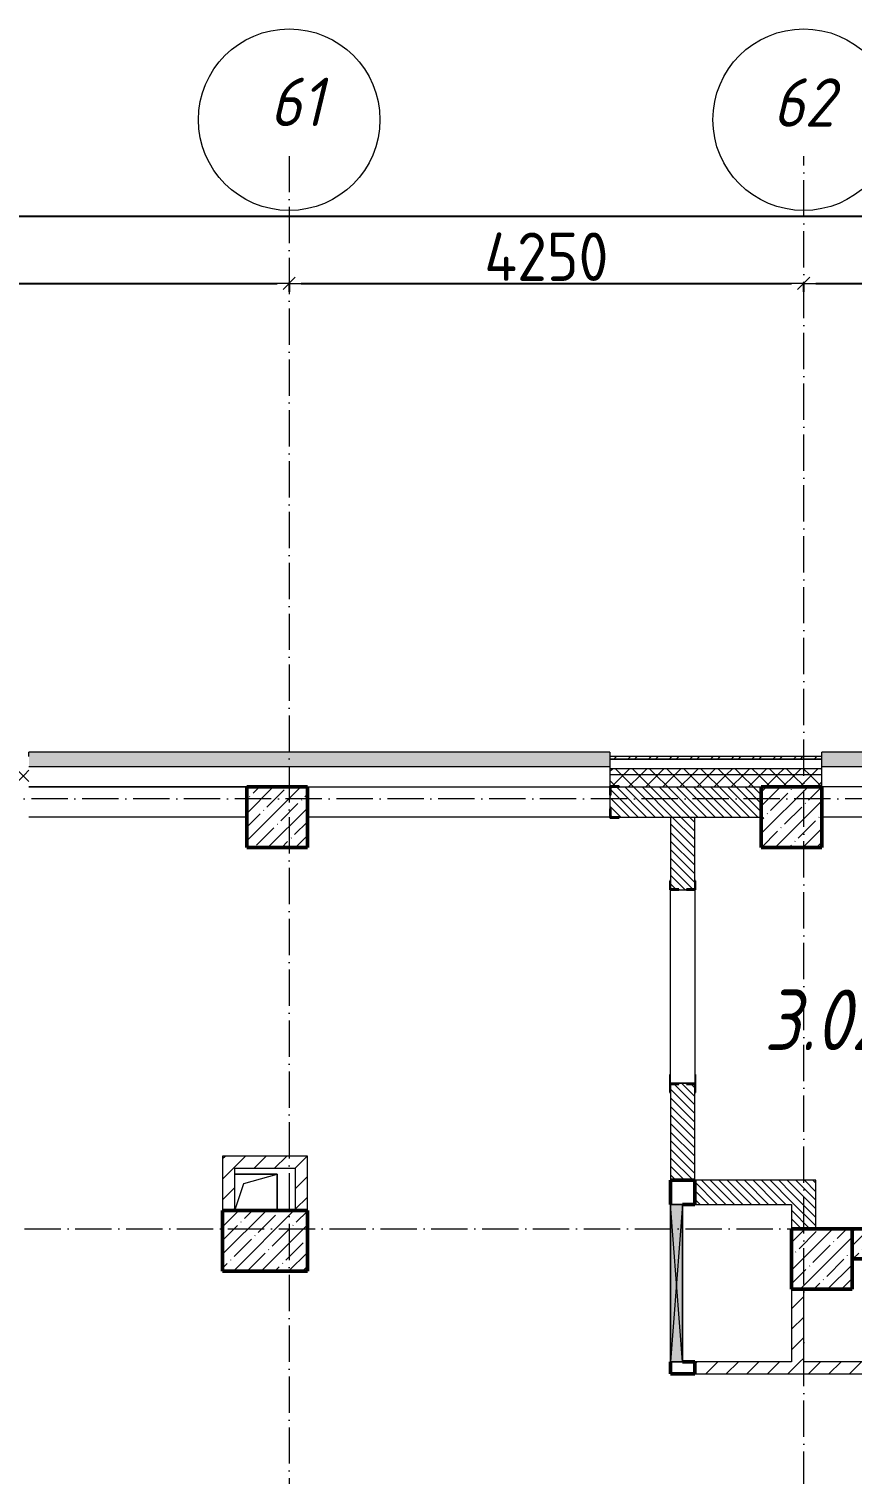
# Model space of a CAD drawing. Header units: millimetres. Extents: x -213536 to 1564669, y 70501 to 942238.
# Drawn here: x 636671 to 643471, y 366285 to 378224 of the extents above; entities that cross this region are included whole.
import ezdxf

# ---------------------------------------------------------------- set-up
doc = ezdxf.new("R2010")
doc.units = ezdxf.units.MM
doc.linetypes.add('50_200_ШТРИХ_1Т_ш5_п1_п1_', pattern=[700, 500, -100, 0, -100])
for name, color, linetype, lineweight in [('A-____-____-DIMS', 7, 'Continuous', 9), ('A-DETL-GENF-OTLN', 7, 'Continuous', 9), ('A-FLOR-____-OTLN', 7, 'Continuous', 9), ('A-GENM-____-MCUT', 7, 'Continuous', 25), ('A-GENM-____-OTLN', 7, 'Continuous', 9), ('A-GENM-____-OTLN-1', 7, 'Continuous', 25), ('A-GLAZ-____-OTLN', 7, 'Continuous', 9), ('A-WALL-____-MCUT', 7, 'Continuous', 13), ('A-WALL-____-MCUT-1', 7, 'Continuous', 9), ('A-WALL-____-MCUT-2', 7, 'Continuous', 50), ('A-WALL-____-OTLN', 7, 'Continuous', 9), ('A-WALL-____-PATT-1', 7, 'Continuous', 9), ('A-WALL-FNSH-MCUT-1', 7, 'Continuous', 9), ('I-WALL-____-OTLN', 7, 'Continuous', 9), ('S-COLS-____-MCUT', 7, 'Continuous', 50), ('S-COLS-____-OTLN', 7, 'Continuous', 9), ('S-GRID-____-IDEN', 7, 'Continuous', 9), ('S-GRID-____-OTLN-1', 7, '50_200_ШТРИХ_1Т_ш5_п1_п1_', 9), ('Марки помещений', 7, 'Continuous', 9)]:
    doc.layers.add(name, color=color, linetype=linetype, lineweight=lineweight)
doc.layers.add('A-GLAZ-____-OTLN-1', color=7, linetype='Continuous', lineweight=9, true_color=0xc0c0c0)
doc.styles.add('ISOCPEUR_I_2', font='isocpeui.ttf', dxfattribs={"width": 0.85, "height": 2.3})
doc.styles.add('ISOCPEUR_I_9', font='isocpeui.ttf', dxfattribs={"width": 0.9, "height": 250})
doc.styles.add('СПДС', font='isocpeur.ttf', dxfattribs={"width": 0.9})
doc.dimstyles.new('Размера А3', dxfattribs={"dimtxt": 200, "dimasz": 100, "dimexe": 70, "dimexo": 100, "dimgap": 20, "dimtad": 1, "dimdec": 0, "dimrnd": 10, "dimzin": 0, "dimdsep": 46, "dimtxsty": 'СПДС', "dimblk": 'ARROWHEAD_6', "dimcen": 1, "dimclrd": 256, "dimclre": 256, "dimclrt": 256, "dimazin": 0, "dimtfac": 1, "dimtdec": 0, "dimtmove": 2, "dimatfit": 3, "dimfxl": 1, "dimtolj": 1, "dimtzin": 0, "dimarcsym": 0})
pattern_1 = [(45, (549721.47, 286281.11), (-70.71068, 70.71068), []), (135, (549721.47, 286281.11), (-70.71068, -70.71068), [])]
pattern_2 = [(45, (549721.47, 286281.11), (-84.85281, 84.85281), [])]
pattern_3 = [(135, (549721.475, 286281.11), (-35.35534, -35.35534), [])]

# ---------------------------------------------------------------- blocks, each defined once
blk = doc.blocks.new('BSC_Колонна _Прямоугольная - 500х500-V40-АР1_План отверстий 3 этажа в осях 1-64_Ю-ЯЯ')
at = {"layer": 'S-COLS-____-OTLN'}
h = blk.add_hatch(dxfattribs=at)
h.set_pattern_fill('FP_48', color=256, style=0, pattern_type=2)
h.set_pattern_definition([(45, (-89000, -85431.04), (-114.04925, 114.04925), []), (45, (-88885.95, -85431.04), (-114.04925, 114.04925), [201.613, -40.323, 3.353, -36.97])])
h.paths.add_polyline_path([(-250, -250), (250, -250), (250, 250), (-250, 250)], flags=0)
at = {"layer": 'S-COLS-____-MCUT'}
for p, q in [((250, 250), (-250, 250)), ((-250, 250), (-250, -250)), ((250, -250), (250, 250)), ((-250, -250), (250, -250))]:
    blk.add_line(p, q, dxfattribs=at)
blk = doc.blocks.new('BSC_Колонна _Прямоугольная - 500х500-V103-АР1_План отверстий 3 этажа в осях 1-64_Ю-ЯЯ')
at = {"layer": 'S-COLS-____-OTLN'}
h = blk.add_hatch(dxfattribs=at)
h.set_pattern_fill('FP_108', color=256, style=0, pattern_type=2)
h.set_pattern_definition([(135, (85431.04, -93250), (-114.04925, -114.04925), []), (135, (85431.04, -93135.95), (-114.04925, -114.04925), [201.613, -40.323, 3.353, -36.97])])
h.paths.add_polyline_path([(250, 250), (-250, 250), (-250, -250), (250, -250)], flags=0)
at = {"layer": 'S-COLS-____-MCUT'}
for p, q in [((250, 250), (-250, 250)), ((-250, 250), (-250, -250)), ((250, -250), (250, 250)), ((-250, -250), (250, -250))]:
    blk.add_line(p, q, dxfattribs=at)
blk = doc.blocks.new('BSC_Колонна _Прямоугольная - 500х700-V142-АР1_План отверстий 3 этажа в осях 1-64_Ю-ЯЯ')
at = {"layer": 'S-COLS-____-OTLN'}
h = blk.add_hatch(dxfattribs=at)
h.set_pattern_fill('FP_147', color=256, style=0, pattern_type=2)
h.set_pattern_definition([(315, (-81931.04, 88900), (114.04925, 114.04925), []), (315, (-81931.04, 88785.95), (114.04925, 114.04925), [201.613, -40.323, 3.353, -36.97])])
h.paths.add_polyline_path([(-250, -350), (250, -350), (250, 350), (-250, 350)], flags=0)
at = {"layer": 'S-COLS-____-MCUT'}
for p, q in [((250, 350), (-250, 350)), ((-250, 350), (-250, -350)), ((250, -350), (250, 350)), ((-250, -350), (250, -350))]:
    blk.add_line(p, q, dxfattribs=at)
blk = doc.blocks.new('BSC_Колонна _Прямоугольная - 500х500-V147-АР1_План отверстий 3 этажа в осях 1-64_Ю-ЯЯ')
at = {"layer": 'S-COLS-____-OTLN'}
h = blk.add_hatch(dxfattribs=at)
h.set_pattern_fill('FP_153', color=256, style=0, pattern_type=2)
h.set_pattern_definition([(135, (81781.04, -93500), (-114.04925, -114.04925), []), (135, (81781.04, -93385.95), (-114.04925, -114.04925), [201.613, -40.323, 3.353, -36.97])])
h.paths.add_polyline_path([(250, 250), (-250, 250), (-250, -250), (250, -250)], flags=0)
at = {"layer": 'S-COLS-____-MCUT'}
for p, q in [((250, 250), (-250, 250)), ((-250, 250), (-250, -250)), ((250, -250), (250, 250)), ((-250, -250), (250, -250))]:
    blk.add_line(p, q, dxfattribs=at)
blk = doc.blocks.new('Фахверк_СКБ_Уголок - 250_2700-27497298-АР1_План отверстий 3 этажа в осях 1-64_Ю-ЯЯ')
at = {"layer": 'A-GENM-____-MCUT'}
for p, q in [((200, 181), (125, 181)), ((125, 181), (125, 106)), ((131, 106), (131, 175)), ((131, 175), (200, 175)), ((200, 175), (200, 181)), ((125, 106), (131, 106)), ((131, -6), (125, -6)), ((125, -6), (125, -81)), ((125, -81), (200, -81)), ((131, -75), (131, -6)), ((200, -75), (131, -75)), ((200, -81), (200, -75))]:
    blk.add_line(p, q, dxfattribs=at)
blk = doc.blocks.new('Фахверк_СКБ_Уголок - 200_3960-28268576-АР1_План отверстий 3 этажа в осях 1-64_Ю-ЯЯ')
at = {"layer": 'A-GENM-____-MCUT'}
for p, q in [((200, 156), (125, 156)), ((125, 156), (125, 81)), ((131, 81), (131, 150)), ((131, 150), (200, 150)), ((200, 150), (200, 156)), ((125, 81), (131, 81)), ((131, 19), (125, 19)), ((125, 19), (125, -56)), ((131, -50), (131, 19)), ((125, -56), (200, -56)), ((200, -50), (131, -50)), ((200, -56), (200, -50))]:
    blk.add_line(p, q, dxfattribs=at)
blk = doc.blocks.new('154_Стойка_СКБ_Уголок - СМ-2180_200-28268025-АР1_План отверстий 3 этажа в осях 1-64_Ю-ЯЯ')
at = {"layer": 'A-GENM-____-MCUT'}
for p, q in [((125, 156), (125, 81)), ((200, 156), (125, 156)), ((131, 81), (131, 150)), ((131, 150), (200, 150)), ((200, 150), (200, 156)), ((125, 81), (131, 81)), ((131, 19), (125, 19)), ((125, 19), (125, -56)), ((131, -50), (131, 19)), ((125, -56), (200, -56)), ((200, -50), (131, -50)), ((200, -56), (200, -50))]:
    blk.add_line(p, q, dxfattribs=at)
blk = doc.blocks.new('Стойка_Влож_Полоса боковая - Полоса-28213942-АР1_План отверстий 3 этажа в осях 1-64_Ю-ЯЯ')
at = {"layer": 'A-GENM-____-OTLN'}
for p, q in [((-5, 60), (0, 60)), ((-5, -60), (-5, 60)), ((0, -60), (-5, -60))]:
    blk.add_line(p, q, dxfattribs=at)
blk = doc.blocks.new('Стойка_Влож_Уголок_Опорный - Уголок-28213941-АР1_План отверстий 3 этажа в осях 1-64_Ю-ЯЯ')
at = {"layer": 'A-GENM-____-OTLN'}
for p, q in [((-212, -6), (-212, 0)), ((0, 0), (0, -6)), ((-212, -75), (-212, -6)), ((-212, -6), (-206, -6)), ((-212, -75), (-206, -75)), ((-6, -6), (0, -6)), ((-6, -75), (0, -75)), ((0, -6), (0, -75))]:
    blk.add_line(p, q, dxfattribs=at)
blk = doc.blocks.new('AR_Отверстие прямоугольное _в плите_ - AR_Отверстие прямоугольное _в плите_-30552577-АР1_План отверстий 3 этажа в осях 1-64_Ю-ЯЯ')
at = {"layer": 'A-GENM-____-OTLN'}
for p, q in [((175, 150), (-175, 150)), ((-100, 75), (175, 150)), ((175, -150), (175, 150)), ((-175, -150), (-100, 75))]:
    blk.add_line(p, q, dxfattribs=at)
blk = doc.blocks.new('Отлив_СКБ - Отлив витража_120_НВФ-31886035-АР1_План отверстий 3 этажа в осях 1-64_Ю-ЯЯ')
at = {"layer": 'A-GLAZ-____-OTLN-1'}
for points in [[(4800, 2), (4800, 120), (0, 120), (0, 2), (1409, 2)], [(4800, 0), (4800, 2), (0, 2), (0, 0), (1409, 0)]]:
    blk.add_hatch(color=256, dxfattribs=at).paths.add_polyline_path(points, flags=0)
at = {"layer": 'A-GLAZ-____-OTLN'}
for p, q in [((0, 83), (0, 120)), ((4800, 120), (0, 120)), ((4800, 120), (4800, 83)), ((0, 2), (4800, 2)), ((4800, 0), (0, 0))]:
    blk.add_line(p, q, dxfattribs=at)
blk = doc.blocks.new('Отлив_СКБ - Отлив витража_120_НВФ-31885289-АР1_План отверстий 3 этажа в осях 1-64_Ю-ЯЯ')
at = {"layer": 'A-GLAZ-____-OTLN-1'}
for points in [[(1000, 2), (1000, 120), (0, 120), (0, 2), (162, 2)], [(1000, 0), (1000, 2), (0, 2), (0, 0), (162, 0)]]:
    blk.add_hatch(color=256, dxfattribs=at).paths.add_polyline_path(points, flags=0)
at = {"layer": 'A-GLAZ-____-OTLN'}
for p, q in [((0, 83), (0, 120)), ((1000, 120), (0, 120)), ((1000, 120), (1000, 83)), ((0, 2), (1000, 2)), ((1000, 0), (0, 0))]:
    blk.add_line(p, q, dxfattribs=at)
blk = doc.blocks.new('AR_Отверстие прямоугольное _в стене_ - AR_Отверстие прямоугольное _в стене__ОВ-36938153-АР1_План отверстий 3 этажа в осях 1-64_Ю-ЯЯ')
at = {"layer": 'A-GLAZ-____-OTLN'}
blk.add_hatch(color=256, dxfattribs=at).paths.add_polyline_path([(650, -50), (650, 50), (-650, 50), (-650, -50)], flags=0)
at = {"layer": 'A-DETL-GENF-OTLN'}
for p, q in [((-650, -50), (-650, 50)), ((-650, 50), (650, 50)), ((650, 50), (-650, -50)), ((-650, 50), (650, -50)), ((650, 50), (-650, 50)), ((-650, 50), (-650, -50)), ((650, 50), (650, -50)), ((650, -50), (650, 50)), ((650, -50), (-650, -50)), ((-650, -50), (650, -50))]:
    blk.add_line(p, q, dxfattribs=at)
blk = doc.blocks.new('BSC_Колонна _Прямоугольная1 - 200х100 _металл_-V212-АР1_План отверстий 3 этажа в осях 1-64_Ю-ЯЯ')
at = {"layer": 'S-COLS-____-MCUT'}
for p, q in [((-100, 50), (-100, -50)), ((100, 50), (0, 50)), ((100, -50), (100, 50)), ((-100, -50), (100, -50))]:
    blk.add_line(p, q, dxfattribs=at)
blk = doc.blocks.new('BSC_Колонна _Прямоугольная1 - 200х200 _металл_-V213-АР1_План отверстий 3 этажа в осях 1-64_Ю-ЯЯ')
at = {"layer": 'S-COLS-____-MCUT'}
for p, q in [((100, 100), (-100, 100)), ((-100, 100), (-100, -100)), ((100, -100), (100, 100)), ((0, -100), (100, -100))]:
    blk.add_line(p, q, dxfattribs=at)
blk = doc.blocks.new('Ось сетки - Круг_Ø6_00__ISO-2_5_0_9K_-25732049-АР1_План отверстий 3 этажа в осях 1-64_Ю-ЯЯ')
at = {"layer": 'S-GRID-____-IDEN'}
blk.add_circle((0, 0), 3, dxfattribs=at)
blk = doc.blocks.new('ARROWHEAD_6')
at = {"color": 0, "linetype": 'Continuous'}
for p, q in [((0, 0), (-1, 0)), ((-0.5, -0.5), (0.5, 0.5))]:
    blk.add_line(p, q, dxfattribs=at)
blk = doc.blocks.new('*D5942')
at = {"layer": 'A-____-____-DIMS', "lineweight": -2, "transparency": 16777216}
for p, q in [((632871, 376128), (632871, 376052)), ((632971, 376122), (638721, 376122)), ((638821, 376128), (638821, 376052))]:
    blk.add_line(p, q, dxfattribs=at)
at = {"layer": 'Defpoints', "color": 0, "lineweight": 30, "transparency": 16777216}
for p in [(632871, 376228), (638821, 376228), (638821, 376122)]:
    blk.add_point(p, dxfattribs=at)
at = {"layer": 'A-____-____-DIMS', "lineweight": -2, "transparency": 16777216, "xscale": 100, "yscale": 100, "zscale": 100, "rotation": 180}
blk.add_blockref('ARROWHEAD_6', (632871, 376122), dxfattribs=at)
at = {"layer": 'A-____-____-DIMS', "lineweight": -2, "transparency": 16777216, "xscale": 100, "yscale": 100, "zscale": 100}
blk.add_blockref('ARROWHEAD_6', (638821, 376122), dxfattribs=at)
at = {"layer": 'A-____-____-DIMS', "transparency": 16777216, "insert": (635846, 376342), "char_height": 400, "attachment_point": 5, "style": 'СПДС'}
blk.add_mtext('\\A1;5950', dxfattribs=at)
blk = doc.blocks.new('*D5943')
at = {"layer": 'A-____-____-DIMS', "lineweight": -2, "transparency": 16777216}
for p, q in [((638821, 376128), (638821, 376052)), ((638921, 376122), (642971, 376122)), ((643071, 376128), (643071, 376052))]:
    blk.add_line(p, q, dxfattribs=at)
at = {"layer": 'Defpoints', "color": 0, "lineweight": 30, "transparency": 16777216}
for p in [(638821, 376228), (643071, 376228), (643071, 376122)]:
    blk.add_point(p, dxfattribs=at)
at = {"layer": 'A-____-____-DIMS', "lineweight": -2, "transparency": 16777216, "xscale": 100, "yscale": 100, "zscale": 100, "rotation": 180}
blk.add_blockref('ARROWHEAD_6', (638821, 376122), dxfattribs=at)
at = {"layer": 'A-____-____-DIMS', "lineweight": -2, "transparency": 16777216, "xscale": 100, "yscale": 100, "zscale": 100}
blk.add_blockref('ARROWHEAD_6', (643071, 376122), dxfattribs=at)
at = {"layer": 'A-____-____-DIMS', "transparency": 16777216, "insert": (640946, 376342), "char_height": 400, "attachment_point": 5, "style": 'СПДС'}
blk.add_mtext('\\A1;4250', dxfattribs=at)
blk = doc.blocks.new('*D5944')
at = {"layer": 'A-____-____-DIMS', "lineweight": -2, "transparency": 16777216}
for p, q in [((643071, 376128), (643071, 376052)), ((643171, 376122), (647121, 376122)), ((647221, 376128), (647221, 376052))]:
    blk.add_line(p, q, dxfattribs=at)
at = {"layer": 'Defpoints', "color": 0, "lineweight": 30, "transparency": 16777216}
for p in [(643071, 376228), (647221, 376228), (647221, 376122)]:
    blk.add_point(p, dxfattribs=at)
at = {"layer": 'A-____-____-DIMS', "lineweight": -2, "transparency": 16777216, "xscale": 100, "yscale": 100, "zscale": 100, "rotation": 180}
blk.add_blockref('ARROWHEAD_6', (643071, 376122), dxfattribs=at)
at = {"layer": 'A-____-____-DIMS', "lineweight": -2, "transparency": 16777216, "xscale": 100, "yscale": 100, "zscale": 100}
blk.add_blockref('ARROWHEAD_6', (647221, 376122), dxfattribs=at)
at = {"layer": 'A-____-____-DIMS', "transparency": 16777216, "insert": (645146, 376342), "char_height": 400, "attachment_point": 5, "style": 'СПДС'}
blk.add_mtext('\\A1;4150', dxfattribs=at)
blk = doc.blocks.new('*D5946')
at = {"layer": 'A-____-____-DIMS', "lineweight": -2, "transparency": 16777216}
for p, q in [((547371, 376680), (547371, 376604)), ((547471, 376674), (598340, 376674)), ((650771, 376674), (599748, 376674)), ((650871, 376680), (650871, 376604))]:
    blk.add_line(p, q, dxfattribs=at)
at = {"layer": 'Defpoints', "color": 0, "lineweight": 30, "transparency": 16777216}
for p in [(547371, 376780), (650871, 376780), (650871, 376674)]:
    blk.add_point(p, dxfattribs=at)
at = {"layer": 'A-____-____-DIMS', "lineweight": -2, "transparency": 16777216, "xscale": 100, "yscale": 100, "zscale": 100, "rotation": 180}
blk.add_blockref('ARROWHEAD_6', (547371, 376674), dxfattribs=at)
at = {"layer": 'A-____-____-DIMS', "lineweight": -2, "transparency": 16777216, "xscale": 100, "yscale": 100, "zscale": 100}
blk.add_blockref('ARROWHEAD_6', (650871, 376674), dxfattribs=at)
at = {"layer": 'A-____-____-DIMS', "transparency": 16777216, "insert": (598360, 377100), "char_height": 400, "attachment_point": 1, "line_spacing_factor": 1.149209, "style": 'СПДС'}
blk.add_mtext('\\A1;103500', dxfattribs=at)

msp = doc.modelspace()

# ---------------------------------------------------------------- hatches: boundary and pattern name
at = {"layer": 'A-WALL-____-PATT-1'}
h = msp.add_hatch(dxfattribs=at)
h.set_pattern_fill('FP_6', color=256, style=0, pattern_type=2)
h.set_pattern_definition([(45, (549721.47, 286281.11), (-85.53659, 85.53659), []), (45, (549778.5, 286281.11), (-85.53659, 85.53659), [])])
h.paths.add_polyline_path([(651201.5, 372192.2), (651221.5, 372192.2), (651221.5, 372212.2), (644221.5, 372212.2), (644221.5, 372192.2), (648685.4, 372192.2)], flags=0)
h.paths.add_polyline_path([(643221.5, 372192.2), (643221.5, 372212.2), (641471.5, 372212.2), (641471.5, 372192.2), (641615.6, 372192.2)], flags=0)
h = msp.add_hatch(dxfattribs=at)
h.set_pattern_fill('FP_4', color=256, style=0, pattern_type=2)
h.set_pattern_definition(pattern_1)
h.paths.add_polyline_path([(651201.5, 372062.2), (651201.5, 372112.2), (644221.5, 372112.2), (644221.5, 372062.2), (648685.4, 372062.2)], flags=0)
h.paths.add_polyline_path([(643221.5, 372062.2), (643221.5, 372112.2), (641471.5, 372112.2), (641471.5, 372062.2), (641615.6, 372062.2)], flags=0)
h.paths.add_polyline_path([(635546.5, 372062.2), (636671.5, 372062.2), (636671.5, 372112.2), (635546.5, 372112.2)], flags=0)
h.paths.add_polyline_path([(633746.5, 372062.2), (633746.5, 372112.2), (632621.5, 372112.2), (632621.5, 372062.2), (633662, 372062.2)], flags=0)
h.paths.add_polyline_path([(630127.1, 372062.2), (630821.5, 372062.2), (630821.5, 372112.2), (629771.5, 372112.2), (629771.5, 372062.2)], flags=0)
h.paths.add_polyline_path([(626771.5, 372062.2), (627971.5, 372062.2), (627971.5, 372112.2), (626771.5, 372112.2)], flags=0)
h.paths.add_polyline_path([(624971.5, 372062.2), (624971.5, 372112.2), (621421.5, 372112.2), (621421.5, 372062.2), (623940.9, 372062.2)], flags=0)
h.paths.add_polyline_path([(619621.5, 372062.2), (619621.5, 372112.2), (618421.5, 372112.2), (618421.5, 372062.2)], flags=0)
h.paths.add_polyline_path([(613621.5, 372062.2), (613621.5, 372112.2), (612371.5, 372112.2), (612371.5, 372062.2), (613336.2, 372062.2)], flags=0)
h.paths.add_polyline_path([(615421.5, 372062.2), (616621.5, 372062.2), (616621.5, 372112.2), (615421.5, 372112.2)], flags=0)
h.paths.add_polyline_path([(607571.5, 372062.2), (607571.5, 372112.2), (606371.5, 372112.2), (606371.5, 372062.2)], flags=0)
h.paths.add_polyline_path([(610571.5, 372062.2), (610571.5, 372112.2), (609371.5, 372112.2), (609371.5, 372062.2), (609801.2, 372062.2)], flags=0)
h.paths.add_polyline_path([(604571.5, 372062.2), (604571.5, 372112.2), (603371.5, 372112.2), (603371.5, 372062.2)], flags=0)
h.paths.add_polyline_path([(601571.5, 372062.2), (601571.5, 372112.2), (599771.5, 372112.2), (599771.5, 372062.2)], flags=0)
h = msp.add_hatch(dxfattribs=at)
h.set_pattern_fill('FP_4', color=256, style=0, pattern_type=2)
h.set_pattern_definition(pattern_1)
h.paths.add_polyline_path([(651121.5, 371962.2), (651201.5, 371962.2), (651201.5, 372062.2), (644221.5, 372062.2), (644221.5, 371962.2), (651071.5, 371962.2)], flags=0)
h.paths.add_polyline_path([(643221.5, 371962.2), (643221.5, 372062.2), (641471.5, 372062.2), (641471.5, 371968.2), (641546.5, 371968.2), (641546.5, 371962.2), (642721.5, 371962.2)], flags=0)
h.paths.add_polyline_path([(633671.5, 371962.2), (633671.5, 371968.2), (633746.5, 371968.2), (633746.5, 372062.2), (632621.5, 372062.2), (632621.5, 371962.2), (633662, 371962.2)], flags=0)
h.paths.add_polyline_path([(636313.2, 371962.2), (636596.5, 371962.2), (636596.5, 371968.2), (636671.5, 371968.2), (636671.5, 372062.2), (635546.5, 372062.2), (635546.5, 371968.2), (635621.5, 371968.2), (635621.5, 371962.2)], flags=0)
h.paths.add_polyline_path([(630746.5, 371962.2), (630746.5, 371968.2), (630821.5, 371968.2), (630821.5, 372062.2), (629771.5, 372062.2), (629771.5, 371968.2), (629846.5, 371968.2), (629846.5, 371962.2), (630127.1, 371962.2)], flags=0)
h.paths.add_polyline_path([(627896.5, 371962.2), (627896.5, 371968.2), (627971.5, 371968.2), (627971.5, 372062.2), (626771.5, 372062.2), (626771.5, 371968.2), (626846.5, 371968.2), (626846.5, 371962.2), (627721.5, 371962.2)], flags=0)
h.paths.add_polyline_path([(624971.5, 371962.2), (624971.5, 372062.2), (621421.5, 372062.2), (621421.5, 371968.2), (621496.5, 371968.2), (621496.5, 371962.2), (624471.5, 371962.2)], flags=0)
h.paths.add_polyline_path([(618921.5, 371962.2), (619546.5, 371962.2), (619546.5, 371968.2), (619621.5, 371968.2), (619621.5, 372062.2), (618421.5, 372062.2), (618421.5, 371962.2)], flags=0)
h.paths.add_polyline_path([(612971.5, 371962.2), (613546.5, 371962.2), (613546.5, 371968.2), (613621.5, 371968.2), (613621.5, 372062.2), (612371.5, 372062.2), (612371.5, 371968.2), (612446.5, 371968.2), (612446.5, 371962.2), (612471.5, 371962.2)], flags=0)
h.paths.add_polyline_path([(615496.5, 371962.2), (616546.5, 371962.2), (616546.5, 371968.2), (616621.5, 371968.2), (616621.5, 372062.2), (615421.5, 372062.2), (615421.5, 371968.2), (615496.5, 371968.2)], flags=0)
h.paths.add_polyline_path([(609801.2, 371962.2), (610496.5, 371962.2), (610496.5, 371968.2), (610571.5, 371968.2), (610571.5, 372062.2), (609371.5, 372062.2), (609371.5, 371968.2), (609446.5, 371968.2), (609446.5, 371962.2)], flags=0)
h.paths.add_polyline_path([(607496.5, 371962.2), (607496.5, 371968.2), (607571.5, 371968.2), (607571.5, 372062.2), (606371.5, 372062.2), (606371.5, 371968.2), (606446.5, 371968.2), (606446.5, 371962.2), (606971.5, 371962.2)], flags=0)
h.paths.add_polyline_path([(603446.5, 371962.2), (604496.5, 371962.2), (604496.5, 371968.2), (604571.5, 371968.2), (604571.5, 372062.2), (603371.5, 372062.2), (603371.5, 371968.2), (603446.5, 371968.2)], flags=0)
h.paths.add_polyline_path([(601496.5, 371962.2), (601496.5, 371968.2), (601571.5, 371968.2), (601571.5, 372062.2), (599771.5, 372062.2), (599771.5, 371962.2), (600721.5, 371962.2)], flags=0)
h = msp.add_hatch(dxfattribs=at)
h.set_pattern_fill('FP_9', color=256, style=0, pattern_type=2)
h.set_pattern_definition(pattern_3)
h.paths.add_polyline_path([(642721.5, 371712.2), (642721.5, 371962.2), (641477.5, 371962.2), (641477.5, 371893.2), (641471.5, 371893.2), (641471.5, 371781.2), (641477.5, 371781.2), (641477.5, 371712.2), (641615.6, 371712.2)], flags=0)
h = msp.add_hatch(dxfattribs=at)
h.set_pattern_fill('FP_9', color=256, style=0, pattern_type=2)
h.set_pattern_definition(pattern_3)
h.paths.add_polyline_path([(642171.5, 368712.2), (642171.5, 369506.2), (642102.5, 369506.2), (642102.5, 369512.2), (642040.5, 369512.2), (642040.5, 369506.2), (641971.5, 369506.2), (641971.5, 368712.2), (642071.5, 368712.2)], flags=0)
h.paths.add_polyline_path([(642102.5, 371112.2), (642102.5, 371118.2), (642171.5, 371118.2), (642171.5, 371712.2), (641971.5, 371712.2), (641971.5, 371118.2), (642040.5, 371118.2), (642040.5, 371112.2)], flags=0)
h = msp.add_hatch(dxfattribs=at)
h.set_pattern_fill('FP_7', color=256, style=0, pattern_type=2)
h.set_pattern_definition(pattern_2)
h.paths.add_polyline_path([(638871.5, 368812.2), (638871.5, 368912.2), (638271.5, 368912.2), (638271.5, 368812.2), (638371.5, 368812.2)], flags=0)
h = msp.add_hatch(dxfattribs=at)
h.set_pattern_fill('FP_7', color=256, style=0, pattern_type=2)
h.set_pattern_definition(pattern_2)
h.paths.add_polyline_path([(638971.5, 368462.2), (638971.5, 368912.2), (638871.5, 368912.2), (638871.5, 368462.2)], flags=0)
h = msp.add_hatch(dxfattribs=at)
h.set_pattern_fill('FP_7', color=256, style=0, pattern_type=2)
h.set_pattern_definition(pattern_2)
h.paths.add_polyline_path([(638371.5, 368462.2), (638371.5, 368812.2), (638271.5, 368812.2), (638271.5, 368462.2)], flags=0)
h = msp.add_hatch(dxfattribs=at)
h.set_pattern_fill('FP_9', color=256, style=0, pattern_type=2)
h.set_pattern_definition(pattern_3)
h.paths.add_polyline_path([(642971.5, 368512.2), (642971.5, 368712.2), (642171.5, 368712.2), (642171.5, 368512.2)], flags=0)
h = msp.add_hatch(dxfattribs=at)
h.set_pattern_fill('FP_9', color=256, style=0, pattern_type=2)
h.set_pattern_definition(pattern_3)
h.paths.add_polyline_path([(643171.5, 368312.2), (643171.5, 368712.2), (642971.5, 368712.2), (642971.5, 368312.2)], flags=0)
h = msp.add_hatch(dxfattribs=at)
h.set_pattern_fill('FP_12', color=256, style=0, pattern_type=2)
h.set_pattern_definition([(45, (549721.47, 286281.11), (-114.04925, 114.04925), []), (45, (549835.52, 286281.11), (-114.04925, 114.04925), [201.612, -40.322, 3.353, -36.97])])
h.paths.add_polyline_path([(650471.5, 368062.2), (650471.5, 368312.2), (643471.5, 368312.2), (643471.5, 368062.2), (648685.4, 368062.2)], flags=0)
h = msp.add_hatch(dxfattribs=at)
h.set_pattern_fill('FP_7', color=256, style=0, pattern_type=2)
h.set_pattern_definition(pattern_2)
h.paths.add_polyline_path([(643071.5, 367212.2), (643071.5, 367812.2), (642971.5, 367812.2), (642971.5, 367212.2)], flags=0)
h = msp.add_hatch(dxfattribs=at)
h.set_pattern_fill('FP_7', color=256, style=0, pattern_type=2)
h.set_pattern_definition(pattern_2)
h.paths.add_polyline_path([(642171.5, 367112.2), (643671.5, 367112.2), (643671.5, 367212.2), (642171.5, 367212.2), (642171.5, 367123.3)], flags=0)

# ---------------------------------------------------------------- linework, layer by layer
at = {"layer": 'A-FLOR-____-OTLN'}
for p, q in [((638371.5, 368761.8), (638721.5, 368761.8)), ((638721.5, 368761.8), (638721.5, 368462.2))]:
    msp.add_line(p, q, dxfattribs=at)
at = {"layer": 'A-WALL-____-MCUT'}
for p, q in [((643221.5, 372192.2), (641471.5, 372192.2)), ((641471.5, 372192.2), (641471.5, 371968.2)), ((643221.5, 371962.2), (643221.5, 372192.2)), ((641471.5, 371893.2), (641471.5, 371781.2)), ((641546.5, 371712.2), (642721.5, 371712.2)), ((641971.5, 371712.2), (641971.5, 371187.2)), ((642171.5, 371187.2), (642171.5, 371712.2)), ((642040.5, 371112.2), (642102.5, 371112.2)), ((642102.5, 369512.2), (642040.5, 369512.2)), ((641971.5, 369437.2), (641971.5, 368712.2)), ((642171.5, 368712.2), (642171.5, 369437.2)), ((643171.5, 368712.2), (642171.5, 368712.2)), ((643171.5, 368312.2), (643171.5, 368712.2)), ((642171.5, 368512.2), (642971.5, 368512.2)), ((642971.5, 368512.2), (642971.5, 368312.2))]:
    msp.add_line(p, q, dxfattribs=at)
at = {"layer": 'A-WALL-____-MCUT-1'}
for p, q in [((643221.5, 372112.2), (641471.5, 372112.2)), ((643221.5, 372062.2), (641471.5, 372062.2)), ((641546.5, 371962.2), (642721.5, 371962.2))]:
    msp.add_line(p, q, dxfattribs=at)
at = {"layer": 'A-WALL-____-MCUT-2'}
for p, q in [((650471.5, 368312.2), (643471.5, 368312.2)), ((643471.5, 368062.2), (650471.5, 368062.2))]:
    msp.add_line(p, q, dxfattribs=at)
at = {"layer": 'A-WALL-____-OTLN'}
for p, q in [((638471.5, 371962.2), (636671.5, 371962.2)), ((636671.5, 371962.2), (638471.5, 371962.2)), ((638971.5, 371962.2), (641471.5, 371962.2)), ((641471.5, 371962.2), (641471.5, 371962.2)), ((644221.5, 371962.2), (643221.5, 371962.2)), ((638471.5, 371712.2), (636671.5, 371712.2)), ((641471.5, 371712.2), (638971.5, 371712.2)), ((644221.5, 371712.2), (643221.5, 371712.2))]:
    msp.add_line(p, q, dxfattribs=at)
at = {"layer": 'A-WALL-FNSH-MCUT-1'}
for p, q in [((643221.5, 372212.2), (641471.5, 372212.2)), ((641471.5, 372212.2), (641471.5, 372192.2)), ((641471.5, 372192.2), (643221.5, 372192.2)), ((643221.5, 372192.2), (643221.5, 372212.2)), ((638971.5, 368912.2), (638271.5, 368912.2)), ((638271.5, 368912.2), (638271.5, 368462.2)), ((638971.5, 368462.2), (638971.5, 368912.2)), ((638371.5, 368812.2), (638871.5, 368812.2)), ((638371.5, 368462.2), (638371.5, 368812.2)), ((638871.5, 368812.2), (638871.5, 368462.2)), ((642971.5, 367812.2), (642971.5, 367212.2)), ((643071.5, 367212.2), (643071.5, 367812.2)), ((642971.5, 367212.2), (642171.5, 367212.2)), ((645121.5, 367212.2), (643071.5, 367212.2)), ((642171.5, 367112.2), (648721.5, 367112.2))]:
    msp.add_line(p, q, dxfattribs=at)
at = {"layer": 'I-WALL-____-OTLN'}
for p, q in [((641971.5, 369512.2), (641971.5, 371112.2)), ((642171.5, 371112.2), (642171.5, 369512.2))]:
    msp.add_line(p, q, dxfattribs=at)
at = {"layer": 'S-GRID-____-OTLN-1', "color": 251, "ltscale": 0.6, "true_color": 0x636466}
for p, q in [((638821.5, 377174), (638821.5, 326262.2)), ((643071.5, 326262.2), (643071.5, 377174)), ((653795.9, 371862.2), (545052.7, 371862.2)), ((545052.7, 368312.2), (653795.9, 368312.2))]:
    msp.add_line(p, q, dxfattribs=at)

# ---------------------------------------------------------------- block references
at = {"layer": 'A-GENM-____-OTLN'}
for name, p, rotation in [('Стойка_Влож_Уголок_Опорный - Уголок-28213941-АР1_План отверстий 3 этажа в осях 1-64_Ю-ЯЯ', (641965.5, 369512.2), 180), ('Стойка_Влож_Полоса боковая - Полоса-28213942-АР1_План отверстий 3 этажа в осях 1-64_Ю-ЯЯ', (642071.5, 369512.2), 270)]:
    msp.add_blockref(name, p, dxfattribs=dict(at, rotation=rotation))
msp.add_blockref('AR_Отверстие прямоугольное _в плите_ - AR_Отверстие прямоугольное _в плите_-30552577-АР1_План отверстий 3 этажа в осях 1-64_Ю-ЯЯ', (638546.5, 368611.8), dxfattribs=at)
at = {"layer": 'A-GENM-____-OTLN-1'}
msp.add_blockref('Фахверк_СКБ_Уголок - 250_2700-27497298-АР1_План отверстий 3 этажа в осях 1-64_Ю-ЯЯ', (641346.5, 371787.2), dxfattribs=at)
for name, p, rotation in [('Фахверк_СКБ_Уголок - 200_3960-28268576-АР1_План отверстий 3 этажа в осях 1-64_Ю-ЯЯ', (642121.5, 370987.2), 90), ('154_Стойка_СКБ_Уголок - СМ-2180_200-28268025-АР1_План отверстий 3 этажа в осях 1-64_Ю-ЯЯ', (642021.5, 369637.2), 270)]:
    msp.add_blockref(name, p, dxfattribs=dict(at, rotation=rotation))
at = {"layer": 'A-GLAZ-____-OTLN'}
for name, p in [('Отлив_СКБ - Отлив витража_120_НВФ-31886035-АР1_План отверстий 3 этажа в осях 1-64_Ю-ЯЯ', (636671.5, 372129.2)), ('Отлив_СКБ - Отлив витража_120_НВФ-31885289-АР1_План отверстий 3 этажа в осях 1-64_Ю-ЯЯ', (643221.5, 372129.2))]:
    msp.add_blockref(name, p, dxfattribs=at)
at = {"layer": 'A-GLAZ-____-OTLN', "rotation": 270}
msp.add_blockref('AR_Отверстие прямоугольное _в стене_ - AR_Отверстие прямоугольное _в стене__ОВ-36938153-АР1_План отверстий 3 этажа в осях 1-64_Ю-ЯЯ', (642021.5, 367862.2), dxfattribs=at)
at = {"layer": 'S-COLS-____-OTLN'}
for name, p in [('BSC_Колонна _Прямоугольная - 500х500-V40-АР1_План отверстий 3 этажа в осях 1-64_Ю-ЯЯ', (638721.5, 371712.2)), ('BSC_Колонна _Прямоугольная1 - 200х200 _металл_-V213-АР1_План отверстий 3 этажа в осях 1-64_Ю-ЯЯ', (642071.5, 368612.2)), ('BSC_Колонна _Прямоугольная1 - 200х100 _металл_-V212-АР1_План отверстий 3 этажа в осях 1-64_Ю-ЯЯ', (642071.5, 367162.2))]:
    msp.add_blockref(name, p, dxfattribs=at)
for name, p, rotation in [('BSC_Колонна _Прямоугольная - 500х500-V103-АР1_План отверстий 3 этажа в осях 1-64_Ю-ЯЯ', (642971.5, 371712.2), 269.9999999999997), ('BSC_Колонна _Прямоугольная - 500х700-V142-АР1_План отверстий 3 этажа в осях 1-64_Ю-ЯЯ', (638621.5, 368212.2), 89.9999999999999), ('BSC_Колонна _Прямоугольная - 500х500-V147-АР1_План отверстий 3 этажа в осях 1-64_Ю-ЯЯ', (643221.5, 368062.2), 269.9999999999997)]:
    msp.add_blockref(name, p, dxfattribs=dict(at, rotation=rotation))
at = {"layer": 'S-GRID-____-IDEN', "xscale": 250, "yscale": 250, "zscale": 99.99999999999993, "rotation": 180}
msp.add_blockref('Ось сетки - Круг_Ø6_00__ISO-2_5_0_9K_-25732049-АР1_План отверстий 3 этажа в осях 1-64_Ю-ЯЯ', (638821.5, 377474), dxfattribs=at)
at = {"layer": 'S-GRID-____-IDEN', "xscale": 250, "yscale": 250, "zscale": 99.99999999999993}
msp.add_blockref('Ось сетки - Круг_Ø6_00__ISO-2_5_0_9K_-25732049-АР1_План отверстий 3 этажа в осях 1-64_Ю-ЯЯ', (643071.5, 377474), dxfattribs=at)

# ---------------------------------------------------------------- texts
at = {"layer": 'S-GRID-____-IDEN', "char_height": 400, "attachment_point": 1, "style": 'ISOCPEUR_I_9'}
for s, insert, width in [('61', (638661.1, 377821), 346.329), ('62', (642816.7, 377815.8), 404.05)]:
    msp.add_mtext(s, dxfattribs=dict(at, insert=insert, width=width))
at = {"layer": 'Марки помещений', "insert": (642744.6, 370287.9), "char_height": 500, "width": 785.654, "attachment_point": 1, "style": 'ISOCPEUR_I_2'}
msp.add_mtext('3.020', dxfattribs=at)

# ---------------------------------------------------------------- dimensions: what is measured, and where the dimension line sits
at = {"layer": 'A-____-____-DIMS'}
dim = msp.add_linear_dim(base=(650871.5, 376673.8), p1=(547371.5, 376779.8), p2=(650871.5, 376779.8), dimstyle='Размера А3', override={"dimtxt": 400}, dxfattribs=at)
dim.commit()
dim.dimension.update_dxf_attribs({"geometry": '*D5946', "text_midpoint": (599044.3, 376833.7), "dimtype": 160})
for base, p1, p2, picture, middle in [((638821.5, 376121.6), (632871.5, 376227.6), (638821.5, 376227.6), '*D5942', (635846.5, 376341.6)), ((643071.5, 376121.6), (638821.5, 376227.6), (643071.5, 376227.6), '*D5943', (640946.5, 376341.6)), ((647221.5, 376121.6), (643071.5, 376227.6), (647221.5, 376227.6), '*D5944', (645146.5, 376341.6))]:
    dim = msp.add_linear_dim(base=base, p1=p1, p2=p2, dimstyle='Размера А3', override={"dimtxt": 400}, dxfattribs=at)
    dim.commit()
    dim.dimension.update_dxf_attribs({"geometry": picture, "text_midpoint": middle})

doc.saveas('drawing.dxf')
